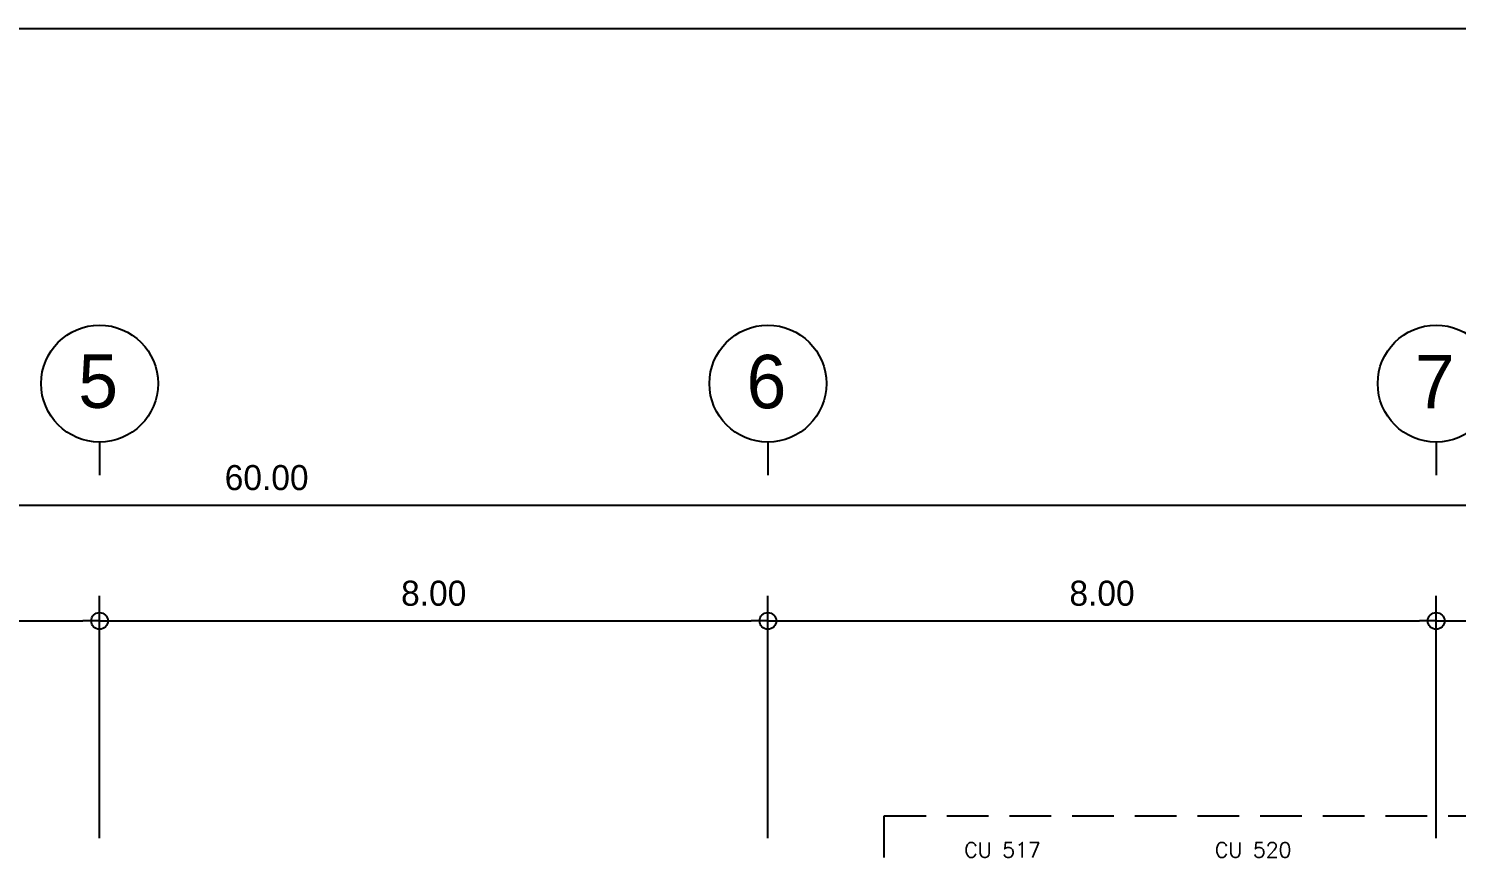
# Model space of a CAD drawing. Header units: millimetres. Extents: x -398 to 816, y -1 to 208.
# Drawn here: x 594.45 to 611.54, y 46.08 to 56.08 of the extents above; entities that cross this region are included whole.
import ezdxf
from ezdxf.enums import TextEntityAlignment as Align

# ---------------------------------------------------------------- set-up
doc = ezdxf.new("R2010")
doc.units = ezdxf.units.MM
doc.linetypes.add('DASHED', pattern=[0.75, 0.5, -0.25])
for name, color, linetype in [('AA_Dim', 6, 'Continuous'), ('AA_Dim2', 6, 'Continuous'), ('AA_FD', 6, 'Continuous'), ('AC FCU', 221, 'Continuous'), ('AC LINE', 171, 'Continuous')]:
    doc.layers.add(name, color=color, linetype=linetype)
doc.styles.add('E140', font='vit-s.shx', dxfattribs={"height": 3.2})
doc.styles.add('Romans', font='romans.shx')
doc.styles.get("Standard").update_dxf_attribs({"font": 'vit-s.shx'})
doc.dimstyles.new('overall', dxfattribs={"dimtxt": 0.25, "dimasz": 0.15, "dimexe": 0.3, "dimexo": 0.3, "dimgap": 0.18, "dimtad": 1, "dimzin": 0, "dimdsep": 46, "dimtxsty": 'Standard', "dimblk": 'ORIGIN', "dimcen": 0.015, "dimclrd": 256, "dimclre": 256, "dimclrt": 2, "dimadec": 0, "dimazin": 0, "dimtfac": 1, "dimtofl": 0, "dimtmove": 0, "dimatfit": 3, "dimldrblk": 'OPEN90', "dimfxl": 0, "dimtolj": 1, "dimtzin": 0, "dimarcsym": 0})

# ---------------------------------------------------------------- blocks, each defined once
blk = doc.blocks.new('GRD-2')
at = {"layer": 'AA_Dim', "color": 1}
blk.add_line((0, -10.99), (0, -12.981), dxfattribs=at)
blk.add_circle((0, -7.49), 3.5, dxfattribs=at)
at = {"layer": 'AA_Dim', "color": 3, "style": 'E140'}
blk.add_attdef('GRID', text='', height=3.2, dxfattribs=at).set_placement((-0.086, -7.369), align=Align.MIDDLE)
blk = doc.blocks.new('_Origin')
at = {"layer": 'AA_Dim2', "color": 0, "lineweight": -2}
blk.add_line((0, 0), (-1, 0), dxfattribs=at)
blk.add_circle((0, 0), 0.5, dxfattribs=at)
blk = doc.blocks.new('*D186')
at = {"layer": 'AA_Dim', "color": 9, "lineweight": -2}
for p, q in [((567.301, 49.282), (567.301, 50.667)), ((627.301, 49.282), (627.301, 50.667)), ((567.501, 50.367), (627.101, 50.367))]:
    blk.add_line(p, q, dxfattribs=at)
at = {"layer": 'Defpoints', "color": 0}
for p in [(627.301, 50.367), (567.301, 48.982), (627.301, 48.982)]:
    blk.add_point(p, dxfattribs=at)
at = {"layer": 'AA_Dim', "color": 9, "lineweight": -2, "xscale": 0.2, "yscale": 0.2, "zscale": 0.2, "rotation": 180}
blk.add_blockref('_Origin', (567.301, 50.367), dxfattribs=at)
at = {"layer": 'AA_Dim', "color": 9, "lineweight": -2, "xscale": 0.2, "yscale": 0.2, "zscale": 0.2}
blk.add_blockref('_Origin', (627.301, 50.367), dxfattribs=at)
at = {"layer": 'AA_Dim', "color": 2, "insert": (597.301, 50.697), "char_height": 0.3, "attachment_point": 5}
blk.add_mtext('\\A1;60.00', dxfattribs=at)
blk = doc.blocks.new('_Open90')
at = {"layer": 'AA_Dim2', "color": 0, "lineweight": -2}
for p, q in [((0, 0), (-1, 0)), ((-0.5, 0.5), (0, 0)), ((0, 0), (-0.5, -0.5))]:
    blk.add_line(p, q, dxfattribs=at)
blk = doc.blocks.new('*D187')
at = {"layer": 'AA_Dim', "color": 9, "lineweight": -2}
for p, q in [((611.301, 46.68), (611.301, 49.282)), ((619.301, 46.38), (619.301, 49.282)), ((611.501, 48.982), (619.101, 48.982))]:
    blk.add_line(p, q, dxfattribs=at)
at = {"layer": 'Defpoints', "color": 0}
for p in [(619.301, 48.982), (611.301, 46.38), (619.301, 46.08)]:
    blk.add_point(p, dxfattribs=at)
at = {"layer": 'AA_Dim', "color": 9, "lineweight": -2, "xscale": 0.2, "yscale": 0.2, "zscale": 0.2, "rotation": 180}
blk.add_blockref('_Origin', (611.301, 48.982), dxfattribs=at)
at = {"layer": 'AA_Dim', "color": 9, "lineweight": -2, "xscale": 0.2, "yscale": 0.2, "zscale": 0.2}
blk.add_blockref('_Origin', (619.301, 48.982), dxfattribs=at)
at = {"layer": 'AA_Dim', "color": 2, "insert": (615.301, 49.312), "char_height": 0.3, "attachment_point": 5}
blk.add_mtext('\\A1;8.00', dxfattribs=at)
blk = doc.blocks.new('*D190')
at = {"layer": 'AA_Dim', "color": 9, "lineweight": -2}
for p, q in [((589.301, 46.38), (589.301, 49.282)), ((595.301, 46.38), (595.301, 49.282)), ((589.501, 48.982), (595.101, 48.982))]:
    blk.add_line(p, q, dxfattribs=at)
at = {"layer": 'Defpoints', "color": 0}
for p in [(595.301, 48.982), (589.301, 46.08), (595.301, 46.08)]:
    blk.add_point(p, dxfattribs=at)
at = {"layer": 'AA_Dim', "color": 9, "lineweight": -2, "xscale": 0.2, "yscale": 0.2, "zscale": 0.2, "rotation": 180}
blk.add_blockref('_Origin', (589.301, 48.982), dxfattribs=at)
at = {"layer": 'AA_Dim', "color": 9, "lineweight": -2, "xscale": 0.2, "yscale": 0.2, "zscale": 0.2}
blk.add_blockref('_Origin', (595.301, 48.982), dxfattribs=at)
at = {"layer": 'AA_Dim', "color": 2, "insert": (592.301, 49.312), "char_height": 0.3, "attachment_point": 5}
blk.add_mtext('\\A1;6.00', dxfattribs=at)
blk = doc.blocks.new('*D193')
at = {"layer": 'AA_Dim', "color": 9, "lineweight": -2}
for p, q in [((595.301, 46.38), (595.301, 49.282)), ((603.301, 46.38), (603.301, 49.282)), ((595.501, 48.982), (603.101, 48.982))]:
    blk.add_line(p, q, dxfattribs=at)
at = {"layer": 'Defpoints', "color": 0}
for p in [(603.301, 48.982), (595.301, 46.08), (603.301, 46.08)]:
    blk.add_point(p, dxfattribs=at)
at = {"layer": 'AA_Dim', "color": 9, "lineweight": -2, "xscale": 0.2, "yscale": 0.2, "zscale": 0.2, "rotation": 180}
blk.add_blockref('_Origin', (595.301, 48.982), dxfattribs=at)
at = {"layer": 'AA_Dim', "color": 9, "lineweight": -2, "xscale": 0.2, "yscale": 0.2, "zscale": 0.2}
blk.add_blockref('_Origin', (603.301, 48.982), dxfattribs=at)
at = {"layer": 'AA_Dim', "color": 2, "insert": (599.301, 49.312), "char_height": 0.3, "attachment_point": 5}
blk.add_mtext('\\A1;8.00', dxfattribs=at)
blk = doc.blocks.new('*D194')
at = {"layer": 'AA_Dim', "color": 9, "lineweight": -2}
for p, q in [((603.301, 46.38), (603.301, 49.282)), ((611.301, 46.38), (611.301, 49.282)), ((603.501, 48.982), (611.101, 48.982))]:
    blk.add_line(p, q, dxfattribs=at)
at = {"layer": 'Defpoints', "color": 0}
for p in [(611.301, 48.982), (603.301, 46.08), (611.301, 46.08)]:
    blk.add_point(p, dxfattribs=at)
at = {"layer": 'AA_Dim', "color": 9, "lineweight": -2, "xscale": 0.2, "yscale": 0.2, "zscale": 0.2, "rotation": 180}
blk.add_blockref('_Origin', (603.301, 48.982), dxfattribs=at)
at = {"layer": 'AA_Dim', "color": 9, "lineweight": -2, "xscale": 0.2, "yscale": 0.2, "zscale": 0.2}
blk.add_blockref('_Origin', (611.301, 48.982), dxfattribs=at)
at = {"layer": 'AA_Dim', "color": 2, "insert": (607.301, 49.312), "char_height": 0.3, "attachment_point": 5}
blk.add_mtext('\\A1;8.00', dxfattribs=at)

msp = doc.modelspace()

# ---------------------------------------------------------------- linework, layer by layer
at = {"layer": 'AC FCU', "color": 8}
msp.add_lwpolyline([(555.694, 56.078), (633.135, 56.078), (633.135, 0), (555.694, 0)], close=True, dxfattribs=at)
at = {"layer": 'AC LINE', "color": 2, "linetype": 'DASHED'}
msp.add_lwpolyline([(604.694, 46.649), (618.409, 46.649), (618.409, 44.649), (604.694, 44.649)], close=True, dxfattribs=at)

# ---------------------------------------------------------------- block references
at = {"layer": 'AA_FD', "xscale": 0.2000000000000455, "yscale": 0.2000000000000455, "zscale": 0.2}
for p, values in [((595.301, 53.323), {'GRID': '5'}), ((603.301, 53.323), {'GRID': '6'}), ((611.301, 53.323), {'GRID': '7'})]:
    msp.add_blockref('GRD-2', p, dxfattribs=at).add_auto_attribs(values)

# ---------------------------------------------------------------- texts
at = {"layer": 'AC FCU', "style": 'Romans'}
for s, p in [('CU 517', (605.651, 46.149)), ('CU 520', (608.651, 46.149))]:
    msp.add_text(s, height=0.18, dxfattribs=at).set_placement(p)

# ---------------------------------------------------------------- dimensions: what is measured, and where the dimension line sits
at = {"layer": 'AA_Dim'}
for base, p1, p2, picture, middle in [((627.301, 50.367), (567.301, 48.982), (627.301, 48.982), '*D186', (597.301, 50.697)), ((595.301, 48.982), (589.301, 46.08), (595.301, 46.08), '*D190', (592.301, 49.312)), ((603.301, 48.982), (595.301, 46.08), (603.301, 46.08), '*D193', (599.301, 49.312)), ((611.301, 48.982), (603.301, 46.08), (611.301, 46.08), '*D194', (607.301, 49.312)), ((619.301, 48.982), (611.301, 46.38), (619.301, 46.08), '*D187', (615.301, 49.312))]:
    dim = msp.add_linear_dim(base=base, p1=p1, p2=p2, dimstyle='overall', override={"dimtxt": 0.3, "dimasz": 0.2, "dimclrd": 9, "dimclre": 9}, dxfattribs=at)
    dim.commit()
    dim.dimension.update_dxf_attribs({"geometry": picture, "text_midpoint": middle})

doc.saveas('drawing.dxf')
